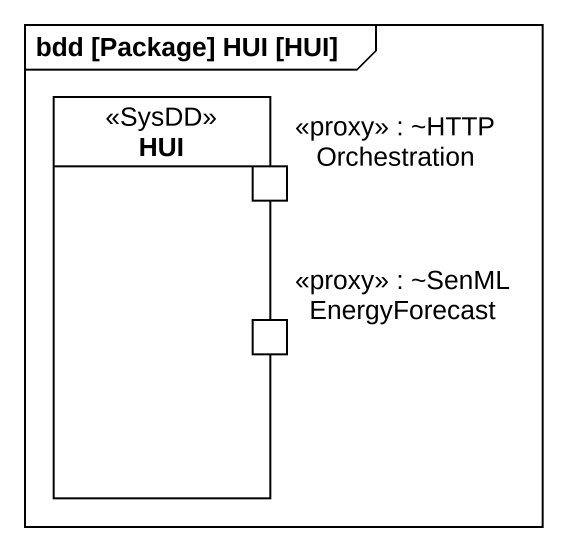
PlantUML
@startuml
mainframe bdd [Package] HUI [HUI]
rectangle HUI <<SysDD>> {
  port "<<proxy>> : ~HTTP Orchestration" as proxy_HTTP_Orchestration
  port "<<proxy>> : ~SenML EnergyForecast" as proxy_SenML_EnergyForecast
}
@enduml
